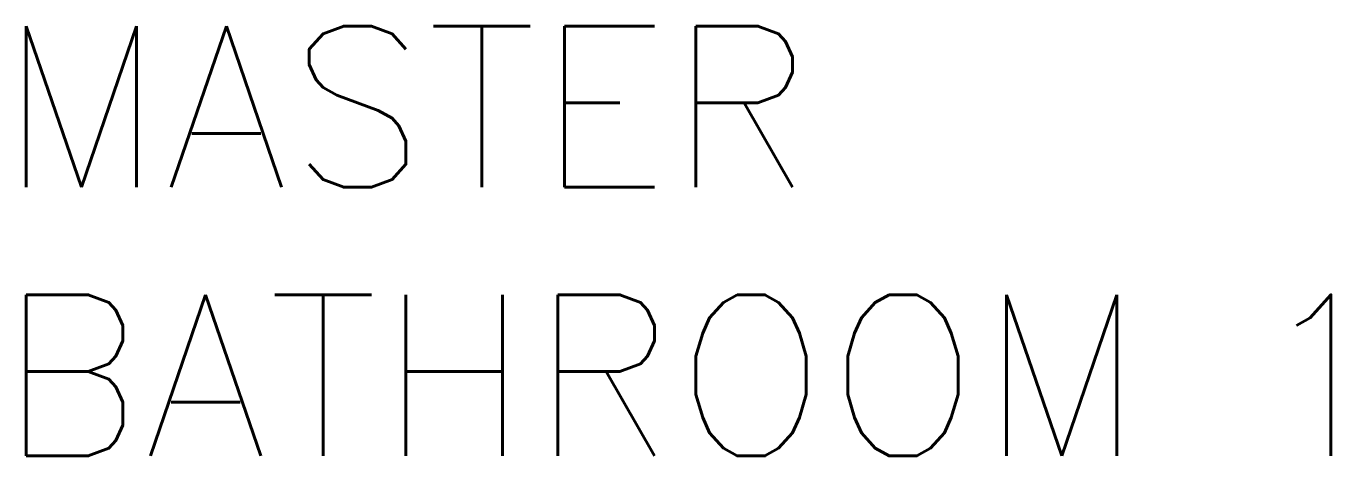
# Model space of a CAD drawing. Header units: metres. Extents: x 8 to 2416, y -346 to 476.
# Drawn here: x 216.843 to 218.423, y -226.062 to -225.542 of the extents above; entities that cross this region are included whole.
import ezdxf

# ---------------------------------------------------------------- set-up
doc = ezdxf.new("R2010")
doc.units = ezdxf.units.M
doc.linetypes.add('0', pattern=[0])
doc.layers.get('0').update_dxf_attribs({"color": 250, "linetype": '0', "lineweight": 20})
doc.layers.add('baños', color=140, linetype='Continuous', lineweight=0)
doc.layers.add('textos', color=7, linetype='Continuous', lineweight=0)
doc.layers.add('REVESTIMIENTO EXTERIOR', color=7, linetype='Continuous', lineweight=5, true_color=0xffdebd)
doc.styles.get("Standard").update_dxf_attribs({"font": 'arial.ttf', "height": 0.1875})

# ---------------------------------------------------------------- blocks, each defined once
blk = doc.blocks.new('PL BASE 2N NASAS 09')
at = {"layer": 'baños', "linetype": 'Continuous', "flags": 8}
for tag, p in [('MODELNUMBER', (167.1329, -5.6306, 0)), ('TRADENAME', (167.1329, -5.6307, 0)), ('PRODUCT', (167.1329, -5.6307, 0)), ('MATERIAL', (167.1329, -5.6307, 0)), ('MODELNUMBER', (168.3076, -5.6306, 0)), ('TRADENAME', (168.3076, -5.6307, 0)), ('PRODUCT', (168.3076, -5.6307, 0)), ('MATERIAL', (168.3076, -5.6307, 0))]:
    blk.add_attdef(tag, p, '', height=0.0000254, rotation=180.0001, dxfattribs=at)
at = {"layer": 'textos', "insert": (166.8454, -7.0371), "char_height": 0.195, "width": 1.854973, "attachment_point": 7}
blk.add_mtext('{\\Fromans|c0;MASTER BATHROOM 1}', dxfattribs=at)
blk = doc.blocks.new('PL MUEBLES 2N NASAS 09')
blk.add_blockref('PL BASE 2N NASAS 09', (49.9143, 62.717))

msp = doc.modelspace()

# ---------------------------------------------------------------- block references
at = {"layer": 'REVESTIMIENTO EXTERIOR', "color": 30, "true_color": 0xf8991e}
msp.add_blockref('PL MUEBLES 2N NASAS 09', (0.05, -281.74161), dxfattribs=at)

doc.saveas('drawing.dxf')
